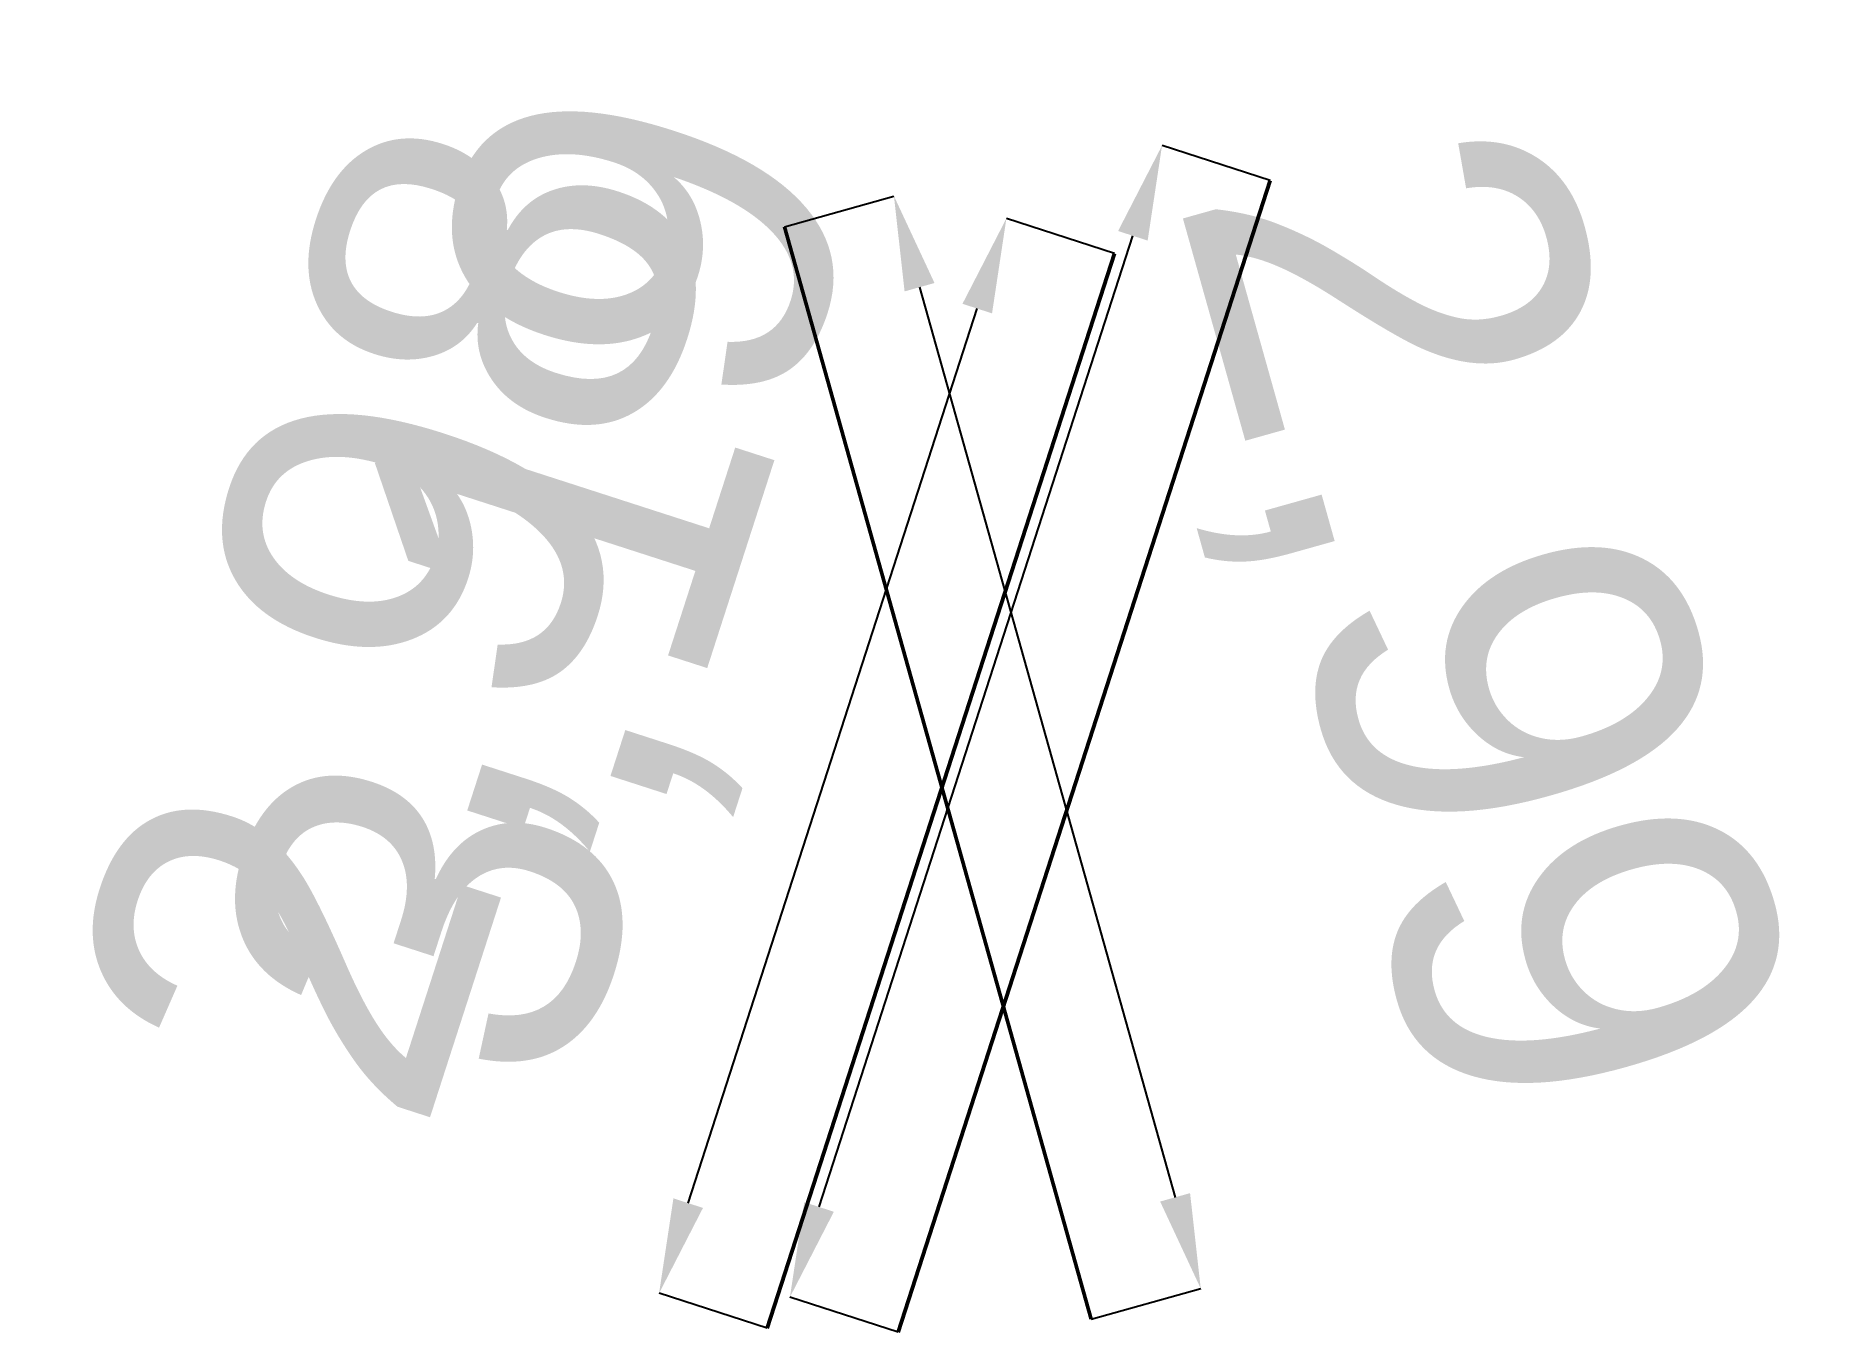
# Model space of a CAD drawing. Header units: metres. Extents: x -5.31 to -0.57, y -2.19 to 1.23.
import ezdxf

# ---------------------------------------------------------------- set-up
doc = ezdxf.new("R2010")
doc.units = ezdxf.units.M
doc.layers.add('DIMENSIONS', color=1, linetype='Continuous')
doc.layers.add('WALLS', color=7, linetype='Continuous', lineweight=50)
doc.dimstyles.get("Standard").update_dxf_attribs({"dimtxt": 2.5, "dimasz": 2.5, "dimexe": 1.25, "dimexo": 0.625, "dimtad": 1, "dimcen": 2.5, "dimazin": 3, "dimtfac": 1, "dimtmove": 0, "dimatfit": 3})

# ---------------------------------------------------------------- blocks, each defined once
blk = doc.blocks.new('_CLOSEDFILLED')
at = {"color": 0, "linetype": 'BYBLOCK'}
blk.add_solid([(-1, 0.164), (0, 0), (-1, -0.164)], dxfattribs=at)
blk = doc.blocks.new('*D1')
for p, q in [((-2.0526, 0.8501), (-2.338, 0.9423)), ((-3.2428, -1.8584), (-2.4149, 0.7045)), ((-3.0342, -2.1885), (-3.3197, -2.0963))]:
    blk.add_line(p, q)
at = {"layer": 'Defpoints'}
for p in [(-2.0526, 0.8501), (-3.3197, -2.0963), (-3.0342, -2.1885)]:
    blk.add_point(p, dxfattribs=at)
at = {"layer": 'DIMENSIONS', "xscale": 0.25, "yscale": 0.25}
for p, rotation in [((-2.338, 0.9423), 72.09661438379933), ((-3.3197, -2.0963), 252.09661438379933)]:
    blk.add_blockref('_CLOSEDFILLED', p, dxfattribs=dict(at, rotation=rotation))
at = {"layer": 'DIMENSIONS', "insert": (-3.8994, -0.2311), "char_height": 1, "attachment_point": 5, "rotation": 72.0966}
blk.add_mtext('3,19', dxfattribs=at)
blk = doc.blocks.new('*D2')
for p, q in [((-3.3341, 0.7283), (-3.0453, 0.8094)), ((-2.9777, 0.5687), (-2.3034, -1.833)), ((-2.5246, -2.1547), (-2.2358, -2.0737))]:
    blk.add_line(p, q)
at = {"layer": 'Defpoints'}
for p in [(-3.0453, 0.8094), (-3.3341, 0.7283), (-2.5246, -2.1547)]:
    blk.add_point(p, dxfattribs=at)
at = {"layer": 'DIMENSIONS', "xscale": 0.25, "yscale": 0.25}
for p, rotation in [((-3.0453, 0.8094), 105.68286098237941), ((-2.2358, -2.0737), -74.31713901762059)]:
    blk.add_blockref('_CLOSEDFILLED', p, dxfattribs=dict(at, rotation=rotation))
at = {"layer": 'DIMENSIONS', "insert": (-1.5574, -0.328), "char_height": 1, "attachment_point": 5, "rotation": 285.6829}
blk.add_mtext('2,99', dxfattribs=at)
blk = doc.blocks.new('*D3')
for p, q in [((-2.4632, 0.658), (-2.7486, 0.7502)), ((-3.5881, -1.8483), (-2.8255, 0.5123)), ((-3.3795, -2.1785), (-3.665, -2.0862))]:
    blk.add_line(p, q)
at = {"layer": 'Defpoints'}
for p in [(-2.4632, 0.658), (-3.665, -2.0862), (-3.3795, -2.1785)]:
    blk.add_point(p, dxfattribs=at)
at = {"layer": 'DIMENSIONS', "xscale": 0.25, "yscale": 0.25}
for p, rotation in [((-2.7486, 0.7502), 72.09661438379933), ((-3.665, -2.0862), 252.09661438379933)]:
    blk.add_blockref('_CLOSEDFILLED', p, dxfattribs=dict(at, rotation=rotation))
at = {"layer": 'DIMENSIONS', "insert": (-4.2773, -0.3222), "char_height": 1, "attachment_point": 5, "rotation": 72.0966}
blk.add_mtext('2,98', dxfattribs=at)

msp = doc.modelspace()

# ---------------------------------------------------------------- linework, layer by layer
at = {"layer": 'WALLS', "lineweight": 50}
for p, q in [((-3.0342, -2.1885), (-2.0526, 0.8501)), ((-3.3341, 0.7283), (-2.5246, -2.1547)), ((-3.3795, -2.1785), (-2.4632, 0.658))]:
    msp.add_line(p, q, dxfattribs=at)

# ---------------------------------------------------------------- dimensions: what is measured, and where the dimension line sits
at = {"layer": 'DIMENSIONS'}
for base, p1, p2, angle, picture, middle in [((-3.3197, -2.0963), (-3.0342, -2.1885), (-2.0526, 0.8501), 72.0966, '*D1', (-3.8994, -0.2311)), ((-3.665, -2.0862), (-3.3795, -2.1785), (-2.4632, 0.658), 72.0966, '*D3', (-4.2773, -0.3222)), ((-3.0453, 0.8094), (-3.3341, 0.7283), (-2.5246, -2.1547), 285.6829, '*D2', (-1.5574, -0.328))]:
    dim = msp.add_linear_dim(base=base, p1=p1, p2=p2, angle=angle, dimstyle='Standard', dxfattribs=at)
    dim.commit()
    dim.dimension.update_dxf_attribs({"geometry": picture, "text_midpoint": middle})

doc.saveas('drawing.dxf')
